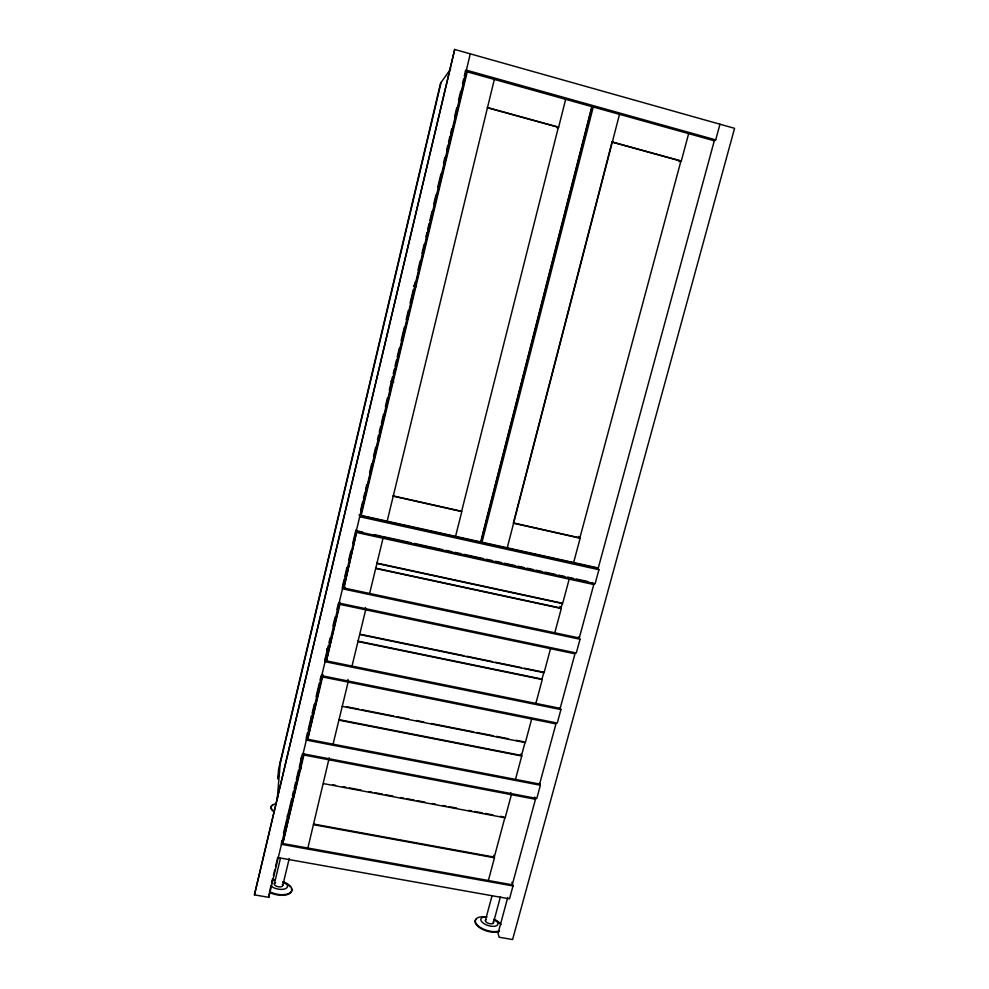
<?xml version="1.0" encoding="UTF-8"?>
<svg xmlns="http://www.w3.org/2000/svg" width="989" height="989" viewBox="0 0 989 989"><rect width="100%" height="100%" fill="white"/><g stroke="black" fill="none" stroke-linecap="round" stroke-linejoin="round"><path stroke-width="1.48" d="M322.575 677.737L322.575 674.337L307.678 739.265L539.611 784.054L555.954 723.886L322.575 676.971L307.678 739.265M311.374 723.392L311.56 715.677M306.442 737.089L306.343 740.081L540.365 785.241L536.78 798.482L303.067 753.791M300.767 769.368L301.336 756.944M286.798 825.852L287.453 815.27M534.641 797.109L535.482 799.273L512.253 884.809L282.767 843.518L303.672 753.433M281.692 840.749L281.445 844.322L513.007 885.959L509.508 898.84L278.255 857.648M507.765 897.431L498.06 933.22L499.086 937.213L512.586 939.55L734.567 128.335L454.693 49.45L254.433 894.86L268.773 897.344L269.095 893.475M277.143 800.361L280.32 761.802M280.134 763.978L441.094 82.421M279.504 771.605L277.773 778.936L278.614 768.997L440.55 83.2L450.65 68.97M254.433 894.86L454.693 49.45M269.453 891.979L270.887 885.971M271.604 882.954L272.692 878.455M273.409 875.45L274.843 869.442M275.56 866.438L277.711 857.426M283.447 833.381L286.674 819.856M287.391 816.852L291.706 798.828M292.423 795.824L293.498 791.311M294.215 788.307L295.649 782.299M296.366 779.295L298.517 770.283M299.234 767.279L302.461 753.754M306.417 737.225L307.492 732.725M308.209 729.721L311.436 716.197M312.153 713.193L314.304 704.18M316.097 696.664L319.323 683.139M320.053 680.135L321.128 675.635M324.713 660.603L328.299 645.582M329.016 642.578L330.091 638.066M332.959 626.049L335.11 617.037M336.915 609.521L338.349 603.513M342.651 585.488L344.085 579.48M344.802 576.476L346.954 567.463M348.746 559.947L350.897 550.935M352.702 543.418L355.929 529.894M360.589 510.373L362.74 501.349M363.458 498.345L364.892 492.337M365.609 489.332L366.684 484.833M369.565 472.804L371.716 463.792M373.508 456.288L375.659 447.263M377.452 439.759L378.527 435.247M379.244 432.242L380.678 426.234M381.395 423.23L383.559 414.218M385.351 406.702L387.503 397.689M389.295 390.173L392.522 376.661M393.239 373.657L394.314 369.144M395.031 366.14L396.465 360.132M397.182 357.128L399.346 348.116M401.138 340.599L404.365 327.075M406.158 319.571L408.309 310.546M410.101 303.042L413.328 289.517M414.045 286.513L415.133 282.001M418.001 269.985L420.152 260.972M421.944 253.456L424.096 244.444M425.888 236.94L426.964 232.427M427.681 229.423L429.115 223.415M429.832 220.411L431.995 211.399M433.788 203.882L435.939 194.87M437.731 187.354L440.958 173.829M443.468 163.321L444.902 157.313M446.707 149.796L447.782 145.284M448.499 142.28L449.933 136.272M450.65 133.268L451.726 128.768M454.594 116.739L456.745 107.727M458.537 100.21L460.689 91.198M462.481 83.694L463.569 79.182M464.286 76.178L465.72 70.17M268.773 897.344L470.282 53.851M339.82 602.19L326.419 660.875L560.17 708.347L574.98 653.816L339.932 604.39L326.419 660.875M362.604 532.07L356.881 530.809L343.851 587.985L579.27 637.992L593.783 584.536L592.139 582.496M282.767 843.518L303.92 755.015L535.482 799.273M343.851 587.985L356.881 530.809M361.084 515.875L467.265 71.715L466.301 72.889L360.849 514.193L361.084 515.875L480.827 542.417L592.127 106.614M274.324 883.943L280.419 858.44M282.743 885.514L289.233 858.539M307.876 848.043L329.238 757.797M333.07 744.161L348.128 682.101L347.967 679.455M352.01 666.079L365.67 609.805L365.398 607.567M369.626 593.462L383.015 538.276L382.644 536.471L411.226 542.751M387.058 521.623L494.364 79.293M455.447 536.792L461.801 511.585L393.226 496.169M557.104 127.977L558.649 127.173L565.683 99.221M481.309 539.351L591.496 107.863L593.264 106.936L481.903 542.652L598.16 568.428L714.293 140.772L465.436 71.356L466.388 70.17L715.702 139.894L719.967 124.218M507.122 548.24L619.522 114.279M504.983 817.186L494.277 857.117L313.55 824.047M525.134 742.059L521.537 755.472L338.881 719.621M488.368 880.507L494.463 857.772L493.795 855.386M515.492 779.394L521.747 756.016L520.956 754.014M531.674 719.003L525.357 742.603L342.243 706.356M535.865 703.414L542.256 679.567L357.956 641.552M550.539 648.673L544.086 672.718L359.675 634.518M554.792 632.799L561.307 608.495L559.861 606.319M573.521 562.964L580.16 538.214L578.577 536.446M678.998 161.578L681.31 161.009L688.653 133.602M485.426 920.339L492.077 895.626M493.4 922.873L500.471 896.689M559.984 707.741L560.924 709.57L557.264 723.083L321.734 675.697M578.478 636.891L580.036 639.253L576.303 653.012L339.079 603.092M597.245 567.76L598.926 569.713L595.118 583.72L356.238 531.254M713.18 140.599L715.702 139.894M313.538 824.678L494.463 857.772M332.576 784.747L335.592 785.315M343.158 786.737L346.187 787.306M349.204 787.874L361.306 790.149M368.872 791.571L371.889 792.14M374.918 792.708L382.483 794.13M385.512 794.699L393.066 796.133M400.632 797.554L403.66 798.123M406.677 798.692L414.243 800.113M417.271 800.682L424.825 802.104M432.391 803.525L435.42 804.094M442.985 805.516L446.002 806.084M449.031 806.653L456.597 808.075M468.687 810.362L471.716 810.931M474.745 811.499L482.298 812.921M485.327 813.49L492.893 814.911M500.446 816.333L503.475 816.902M323.502 783.622L505.181 817.804L511.387 794.674L510.645 792.51M338.893 720.153L521.747 756.016M346.756 706.752L358.846 709.138M361.875 709.743L393.622 716.024M396.638 716.629L408.729 719.015M416.295 720.511L423.848 722.007M431.402 723.503L473.731 731.885M476.76 732.49L493.387 735.779M496.404 736.372L508.507 738.771M516.06 740.266L523.614 741.762M560.924 709.57L325.072 661.703L325.06 659.169M357.919 641.119L542.009 679.084L543.851 672.26L524.219 668.193M361.133 634.406L463.816 655.67M466.833 656.3L492.51 661.616M495.526 662.247L521.191 667.563M345.371 587.355L342.355 586.712L342.478 588.826L580.036 639.253M376.846 563.1L562.358 603.228L561.047 608.099L375.635 568.119M376.908 563.458L562.617 603.624L569.182 579.134L567.686 577.119L573.435 578.392M375.696 568.477L561.307 608.495M374.052 534.579L381.21 536.149M414.23 543.406L442.812 549.686M445.829 550.354L451.837 551.677M454.853 552.332L460.874 553.655M463.878 554.31L483.436 558.612M486.44 559.279L492.46 560.59M495.464 561.258L501.485 562.58M504.501 563.236L515.022 565.56M518.038 566.215L524.059 567.538M527.063 568.193L533.083 569.516M536.087 570.183L542.108 571.506M545.112 572.161L555.645 574.473M558.649 575.141L564.67 576.463M576.315 579.022L587.825 581.544M357.091 532.577L593.783 584.536M359.106 514.96L597.591 567.834M598.926 569.713L359.712 516.715L359.477 515.034M393.152 495.885L461.64 511.288L558.365 127.321L487.305 107.727M513.588 523.243L580.16 538.214M390.791 381.346L393.783 382.051M413.476 285.883L416.468 286.625M487.503 107.554L558.649 127.173M612.339 141.983L681.31 161.009M480.926 540.835L481.903 542.652M539.512 783.127L540.365 785.241M511.894 882.237L513.007 885.959M346.62 568.218L347.077 574.275M344.704 578.577L344.901 581.557M329.782 640.946L329.832 643.938M326.988 648.561L327.087 657.537M322.624 674.547L322.624 677.539M274.336 811.4A12.548 5.242 11.8 0 1 274.967 803.958M274.2 811.957A12.548 5.254 11.8 0 1 272.791 805.231M493.177 921.785A4.191 1.929 17.3 0 1 490.865 923.825L489.839 923.701A4.191 1.929 17.3 0 1 485.859 921.711A4.191 1.929 17.3 0 1 486.279 919.597M499.457 930.81A13.945 6.466 17.3 0 1 477.081 924.777A13.945 6.466 17.3 0 1 487.008 917.149M493.845 919.238A13.945 6.466 17.3 0 1 501.114 924.554M494.624 919.486A8.926 4.117 17.3 0 1 495.229 926.174A8.926 4.117 17.3 0 1 482.138 922.181A8.926 4.117 17.3 0 1 486.143 916.902M499.284 931.415A13.945 6.466 17.3 0 1 481.804 928.992A13.945 6.466 17.3 0 1 476.191 919.214M493.684 919.844A13.945 6.466 17.3 0 1 499.173 923.231M282.298 884.401A4.29 2.04 11.7 0 1 279.393 886.898L278.292 886.762A4.29 2.04 11.7 0 1 274.546 884.784A4.29 2.04 11.7 0 1 275.733 882.744M283.262 881.755A9.148 4.339 11.7 0 1 284.659 888.963A9.148 4.339 11.7 0 1 270.566 885.563M272.42 880.556A9.148 4.339 11.7 0 1 274.324 880.198M291.384 888.567A14.279 6.824 11.6 0 1 285.932 894.958A14.279 6.824 11.6 0 1 270.244 892.721M282.953 882.435A14.279 6.824 11.6 0 1 290.074 886.676M283.101 881.817A14.279 6.812 11.6 0 1 290.407 892.535A14.279 6.812 11.6 0 1 270.393 892.09M272.445 880.173A14.279 6.812 11.6 0 1 274.769 880.173M612.006 142.119L513.378 522.934L579.875 537.892L680.889 161.108L612.006 142.119"/></g></svg>
